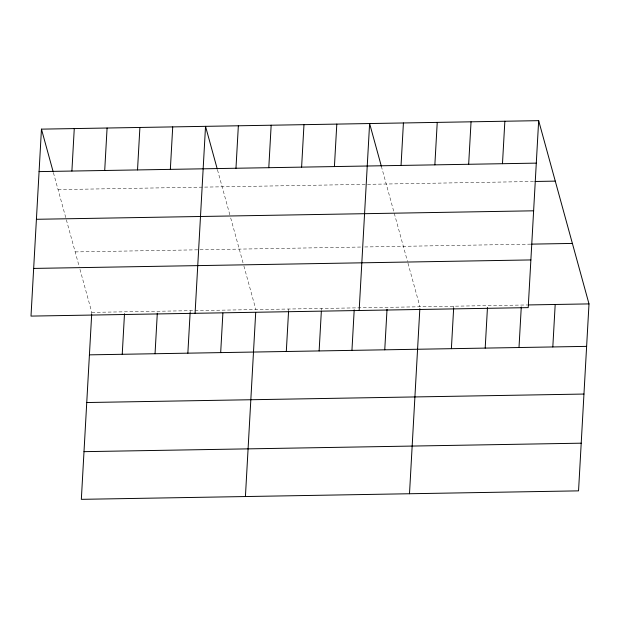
<?xml version="1.0" encoding="UTF-8"?>
<svg xmlns="http://www.w3.org/2000/svg" width="620" height="620" viewBox="0 0 620 620"><rect width="100%" height="100%" fill="white"/><g stroke="black" fill="none" stroke-linecap="round" stroke-linejoin="round"><path stroke-width="0.46" stroke-dasharray="3.1 2.33" d="M91.683 314.309L91.791 312.379L79.817 268.809M190.131 312.635L190.239 310.697M288.579 310.953L288.688 309.024M321.392 310.395L321.501 308.466M453.654 308.14L453.762 306.21M58.063 189.612L534.021 181.49M75.175 251.914L360.871 247.039M364.731 246.969L530.852 244.141M91.791 312.379L527.178 304.955M381.339 166.222L407.487 261.431M407.975 263.206L419.949 306.784M217.504 169.911L230.198 216.132M230.702 217.961L243.412 264.228M243.9 266.011L255.866 309.582M53.421 172.709L79.329 267.026"/><path stroke-width="0.93" d="M41.455 129.138L31 316.099L528.209 307.621L538.664 120.66L41.455 129.138L53.181 171.825M71.897 171.05L74.268 128.58M91.683 314.309L81.336 499.34L578.545 490.862L589 303.901L538.664 120.66M104.71 170.492L107.082 128.022M122.233 354.291L124.496 313.751M137.524 169.934L139.903 127.457M155.047 353.733L157.309 313.193M170.345 169.369L172.717 126.899M187.86 353.175L190.131 312.635M195.083 313.301L205.53 126.341L217.256 169.028M220.681 352.61L222.89 313.038M235.972 168.252L238.351 125.783M245.419 496.543L255.704 312.48M268.793 167.695L271.165 125.217M286.308 351.494L288.525 311.914M301.607 167.129L303.978 124.659M319.13 350.935L321.338 311.356M334.42 166.571L336.8 124.101M351.943 350.378L354.206 309.829M359.158 310.504L369.613 123.543L381.339 166.222M384.757 349.812L387.027 309.272M401.047 165.439L403.418 122.962M409.495 493.745L419.841 308.714M434.86 164.858L437.232 122.388M451.383 348.68L453.654 308.14M468.666 164.285L471.045 121.815M485.196 348.099L487.46 307.559M502.479 163.703L504.851 121.233M519.002 347.526L521.273 306.985M552.815 346.952L555.187 304.474M39.076 171.608L536.292 163.13M534.99 181.474L555.272 181.125M36.41 219.294L533.626 210.808M531.813 244.125L572.392 243.428M33.666 268.421L530.875 259.935M528.139 304.939L589 303.901M89.412 354.849L586.629 346.371M86.746 402.535L583.962 394.056M84.002 451.662L581.211 443.184"/></g></svg>
